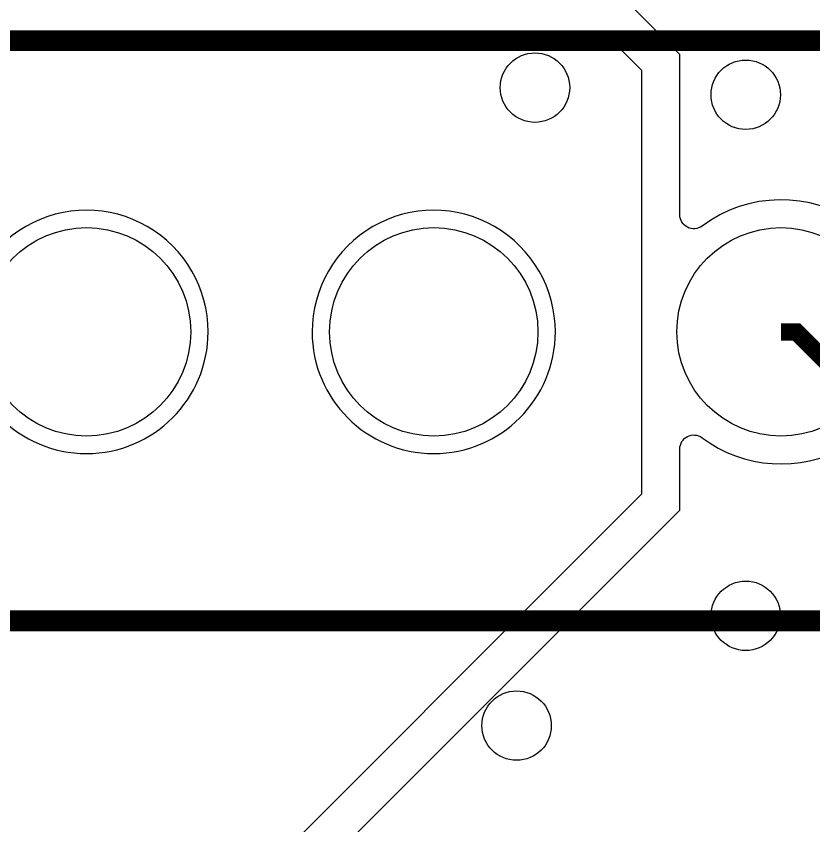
# Model space of a CAD drawing. Extents: x -4 to 87.6, y -5.6 to 52.5.
# Drawn here: x 25.29 to 31.12, y 29.78 to 35.7 of the extents above; entities that cross this region are included whole.
import ezdxf

# ---------------------------------------------------------------- set-up
doc = ezdxf.new("R2010")
doc.units = 0
for name, color, linetype in [('ET_TOP', 171, 'CONTINUOUS'), ('PG_SILKSCREEN_TOP', 254, 'CONTINUOUS'), ('PIN_TOP', 94, 'CONTINUOUS'), ('VC_TOP', 254, 'CONTINUOUS')]:
    doc.layers.add(name, color=color, linetype=linetype)

msp = doc.modelspace()

# ---------------------------------------------------------------- linework, layer by layer
at = {"layer": 'ET_TOP'}
for points in [[(44.8234, 38.0279), (38.2476, 38.0279), (34.272, 34.0523, -0.422839), (34.1262, 34.0545, 1.181225), (32.9725, 32.5387, -0.782078), (32.925, 32.3474), (32.5272, 32.3474), (31.796, 33.0784), (31.8051, 33.1076, 0.726082), (30.305, 34.1671, -0.61686), (30.1427, 34.2483), (30.1427, 35.4218), (29.7246, 35.8399), (22.127, 35.8399), (21.4549, 35.1678), (21.4549, 34.2539, -0.61369), (21.2933, 34.1721, 1.972304), (21.2933, 32.6141, -0.613877), (21.4549, 32.5323), (21.4549, 30.4942), (21.3396, 30.3789), (10.4028, 30.3789)], [(26.9677, 28.9151), (30.1427, 32.0901), (30.1427, 32.5379, -0.617026), (30.305, 32.6192, 0.295838), (31.3535, 32.5501), (32.2428, 31.6606), (38.9471, 31.6606), (39.9852, 32.6987), (39.9852, 34.8501), (40.325, 35.1902), (43.1881, 35.1902, -0.667999)]]:
    msp.add_lwpolyline(points, format="xyb", dxfattribs=at)
at = {"layer": 'ET_TOP', "const_width": 0.127}
msp.add_lwpolyline([(30.8826, 33.3931), (30.9959, 33.3931), (32.385, 32.004), (38.8048, 32.004), (39.6418, 32.8409), (39.6418, 34.9923), (40.1828, 35.5333), (48.5318, 35.5333)], dxfattribs=at)
at = {"layer": 'ET_TOP'}
msp.add_lwpolyline([(7.112, 34.036), (7.493, 34.417), (8.509, 34.417), (8.89, 34.036), (8.89, 31.496), (10.287, 30.099), (21.4554, 30.099), (21.7348, 30.3784), (21.7348, 35.052), (22.2428, 35.56), (29.6088, 35.56), (29.8628, 35.306), (29.8628, 32.2059), (26.6878, 29.0309), (26.6878, 18.9979), (26.4338, 18.7439), (22.3698, 18.7439), (21.7348, 19.3789), (21.7348, 28.321), (21.4808, 28.575), (9.652, 28.575), (7.112, 31.115)], close=True, dxfattribs=at)
for points in [[(26.6921, 33.3931, 1), (24.9131, 33.3932, 1)], [(29.2321, 33.3931, 1), (27.4531, 33.3932, 1)]]:
    msp.add_lwpolyline(points, format="xyb", close=True, dxfattribs=at)
at = {"layer": 'PG_SILKSCREEN_TOP', "const_width": 0.1524}
for points in [[(-3.8773, 35.5222), (47.5526, 35.5222)], [(-3.8773, 31.2801), (47.5526, 31.2801)]]:
    msp.add_lwpolyline(points, dxfattribs=at)
at = {"layer": 'PIN_TOP'}
for centre in [(25.8026, 33.3931), (28.3426, 33.3931), (30.8826, 33.3931)]:
    msp.add_circle(centre, 0.762, dxfattribs=at)
at = {"layer": 'VC_TOP'}
for centre in [(29.083, 35.179), (30.6248, 35.1269), (30.6248, 31.3169), (28.9484, 30.5143)]:
    msp.add_circle(centre, 0.254, dxfattribs=at)

doc.saveas('drawing.dxf')
